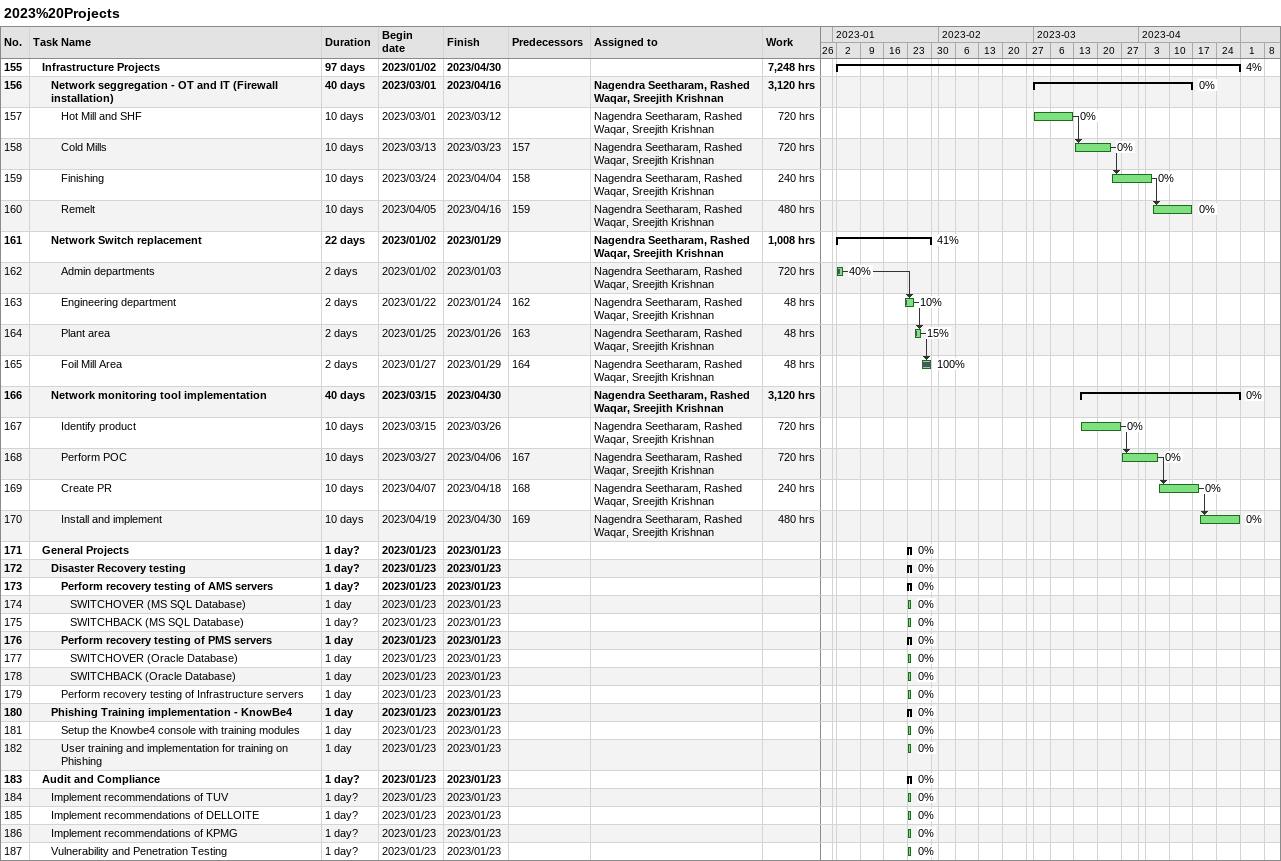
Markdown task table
2023%20Projects

| ID | Level | Task | Duration | Start | Finish | Predecessors | Resources | % complete | Work (h) |
|---|---|---|---|---|---|---|---|---|---|
| 155 | 2 | **Infrastructure Projects** | 97d | 2023-01-02 | 2023-04-30 |  |  | 4 | 7248 |
| 156 | 3 | **Network seggregation - OT and IT (Firewall installation)** | 40d | 2023-03-01 | 2023-04-16 |  | Nagendra Seetharam, Rashed Waqar, Sreejith Krishnan | 0 | 3120 |
| 157 | 4 | Hot Mill and SHF | 10d | 2023-03-01 | 2023-03-12 |  | Nagendra Seetharam, Rashed Waqar, Sreejith Krishnan | 0 | 720 |
| 158 | 4 | Cold Mills | 10d | 2023-03-13 | 2023-03-23 | 157 | Nagendra Seetharam, Rashed Waqar, Sreejith Krishnan | 0 | 720 |
| 159 | 4 | Finishing | 10d | 2023-03-24 | 2023-04-04 | 158 | Nagendra Seetharam, Rashed Waqar, Sreejith Krishnan | 0 | 240 |
| 160 | 4 | Remelt | 10d | 2023-04-05 | 2023-04-16 | 159 | Nagendra Seetharam, Rashed Waqar, Sreejith Krishnan | 0 | 480 |
| 161 | 3 | **Network Switch replacement** | 22d | 2023-01-02 | 2023-01-29 |  | Nagendra Seetharam, Rashed Waqar, Sreejith Krishnan | 41 | 1008 |
| 162 | 4 | Admin departments | 2d | 2023-01-02 | 2023-01-03 |  | Nagendra Seetharam, Rashed Waqar, Sreejith Krishnan | 40 | 720 |
| 163 | 4 | Engineering department | 2d | 2023-01-22 | 2023-01-24 | 162 | Nagendra Seetharam, Rashed Waqar, Sreejith Krishnan | 10 | 48 |
| 164 | 4 | Plant area | 2d | 2023-01-25 | 2023-01-26 | 163 | Nagendra Seetharam, Rashed Waqar, Sreejith Krishnan | 15 | 48 |
| 165 | 4 | Foil Mill Area | 2d | 2023-01-27 | 2023-01-29 | 164 | Nagendra Seetharam, Rashed Waqar, Sreejith Krishnan | 100 | 48 |
| 166 | 3 | **Network monitoring tool implementation** | 40d | 2023-03-15 | 2023-04-30 |  | Nagendra Seetharam, Rashed Waqar, Sreejith Krishnan | 0 | 3120 |
| 167 | 4 | Identify product | 10d | 2023-03-15 | 2023-03-26 |  | Nagendra Seetharam, Rashed Waqar, Sreejith Krishnan | 0 | 720 |
| 168 | 4 | Perform POC | 10d | 2023-03-27 | 2023-04-06 | 167 | Nagendra Seetharam, Rashed Waqar, Sreejith Krishnan | 0 | 720 |
| 169 | 4 | Create PR | 10d | 2023-04-07 | 2023-04-18 | 168 | Nagendra Seetharam, Rashed Waqar, Sreejith Krishnan | 0 | 240 |
| 170 | 4 | Install and implement | 10d | 2023-04-19 | 2023-04-30 | 169 | Nagendra Seetharam, Rashed Waqar, Sreejith Krishnan | 0 | 480 |
| 171 | 2 | **General Projects** | 1d? | 2023-01-23 | 2023-01-23 |  |  | 0 |  |
| 172 | 3 | **Disaster Recovery testing** | 1d? | 2023-01-23 | 2023-01-23 |  |  | 0 |  |
| 173 | 4 | **Perform recovery testing of AMS servers** | 1d? | 2023-01-23 | 2023-01-23 |  |  | 0 |  |
| 174 | 5 | SWITCHOVER (MS SQL Database) | 1d | 2023-01-23 | 2023-01-23 |  |  | 0 |  |
| 175 | 5 | SWITCHBACK (MS SQL Database) | 1d? | 2023-01-23 | 2023-01-23 |  |  | 0 |  |
| 176 | 4 | **Perform recovery testing of PMS servers** | 1d | 2023-01-23 | 2023-01-23 |  |  | 0 |  |
| 177 | 5 | SWITCHOVER (Oracle Database) | 1d | 2023-01-23 | 2023-01-23 |  |  | 0 |  |
| 178 | 5 | SWITCHBACK (Oracle Database) | 1d | 2023-01-23 | 2023-01-23 |  |  | 0 |  |
| 179 | 4 | Perform recovery testing of Infrastructure servers | 1d | 2023-01-23 | 2023-01-23 |  |  | 0 |  |
| 180 | 3 | **Phishing Training implementation - KnowBe4** | 1d | 2023-01-23 | 2023-01-23 |  |  | 0 |  |
| 181 | 4 | Setup the Knowbe4 console with training modules | 1d | 2023-01-23 | 2023-01-23 |  |  | 0 |  |
| 182 | 4 | User training and implementation for training on Phishing | 1d | 2023-01-23 | 2023-01-23 |  |  | 0 |  |
| 183 | 2 | **Audit and Compliance** | 1d? | 2023-01-23 | 2023-01-23 |  |  | 0 |  |
| 184 | 3 | Implement recommendations of TUV | 1d? | 2023-01-23 | 2023-01-23 |  |  | 0 |  |
| 185 | 3 | Implement recommendations of DELLOITE | 1d? | 2023-01-23 | 2023-01-23 |  |  | 0 |  |
| 186 | 3 | Implement recommendations of KPMG | 1d? | 2023-01-23 | 2023-01-23 |  |  | 0 |  |
| 187 | 3 | Vulnerability and Penetration Testing | 1d? | 2023-01-23 | 2023-01-23 |  |  | 0 |  |
